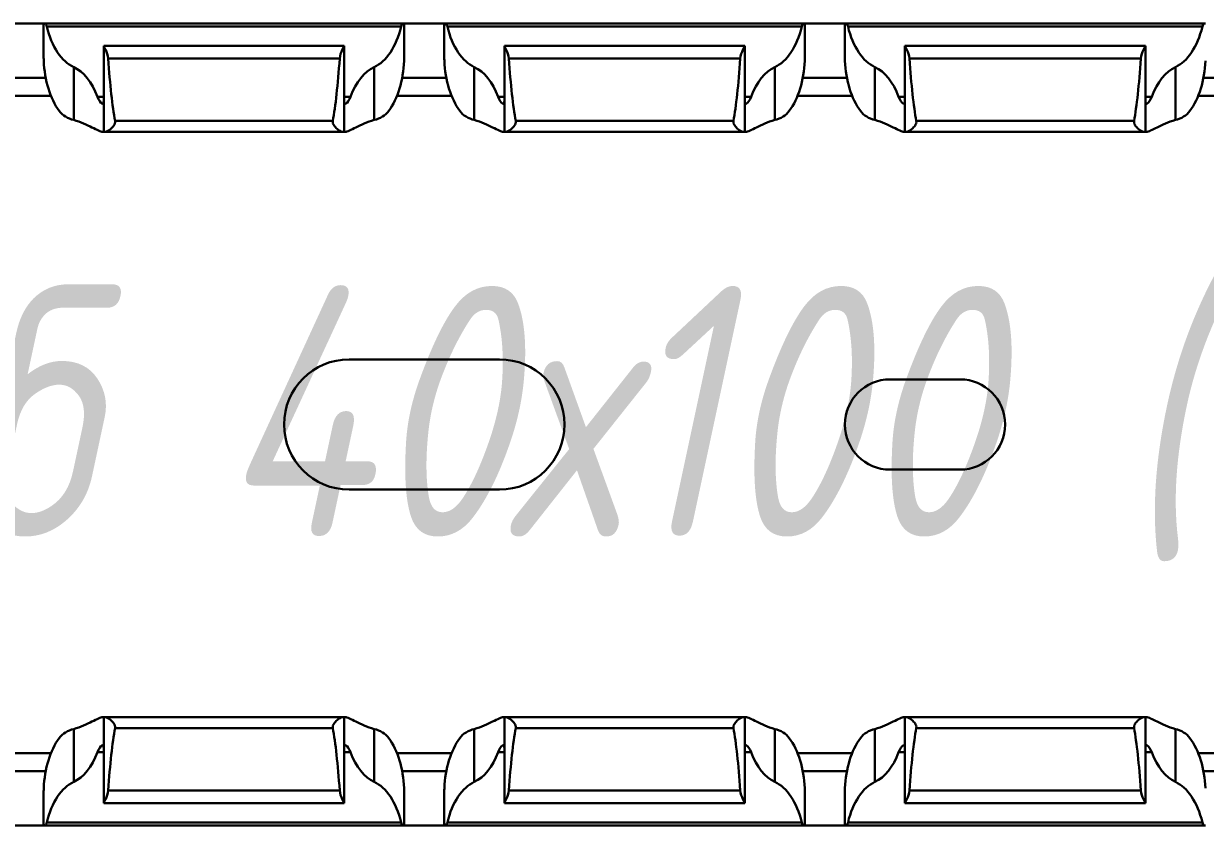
# Model space of a CAD drawing. Header units: millimetres. Extents: x -2573 to 2942, y -1220 to 2800.
# Drawn here: x 1500.4 to 1559.4, y 1288 to 1328 of the extents above; entities that cross this region are included whole.
import ezdxf

# ---------------------------------------------------------------- set-up
doc = ezdxf.new("R2010")
doc.units = ezdxf.units.MM
doc.styles.add('textstyle12', font='isocpeui.ttf', dxfattribs={"width": 0.8})

msp = doc.modelspace()

# ---------------------------------------------------------------- linework, layer by layer
at = {"linetype": 'Continuous', "lineweight": 30}
for p, q in [((1501.386, 1328), (1499.386, 1328)), ((1501.386, 1328), (1501.386, 1326.269)), ((1501.386, 1328), (1501.453, 1328)), ((1519.32, 1328), (1501.453, 1328)), ((1519.386, 1328), (1519.32, 1328)), ((1519.386, 1326.27), (1519.386, 1328)), ((1521.386, 1328), (1519.386, 1328)), ((1521.386, 1328), (1521.386, 1326.269)), ((1521.386, 1328), (1521.453, 1328)), ((1539.32, 1328), (1521.453, 1328)), ((1539.386, 1328), (1539.32, 1328)), ((1539.386, 1326.27), (1539.386, 1328)), ((1541.386, 1328), (1539.386, 1328)), ((1541.386, 1328), (1541.386, 1326.269)), ((1541.386, 1328), (1541.453, 1328)), ((1559.32, 1328), (1541.453, 1328)), ((1559.386, 1328), (1559.32, 1328)), ((1519.231, 1327.85), (1501.541, 1327.85)), ((1539.231, 1327.85), (1521.541, 1327.85)), ((1559.231, 1327.85), (1541.541, 1327.85)), ((1516.386, 1326.9), (1504.386, 1326.9)), ((1504.386, 1326.9), (1504.386, 1326.896)), ((1504.386, 1322.6), (1504.386, 1326.896)), ((1516.386, 1326.896), (1516.386, 1326.9)), ((1516.386, 1322.6), (1516.386, 1326.896)), ((1536.386, 1326.9), (1524.386, 1326.9)), ((1524.386, 1326.9), (1524.386, 1326.896)), ((1524.386, 1322.6), (1524.386, 1326.896)), ((1536.386, 1326.896), (1536.386, 1326.9)), ((1536.386, 1322.6), (1536.386, 1326.896)), ((1556.386, 1326.9), (1544.386, 1326.9)), ((1544.386, 1326.9), (1544.386, 1326.896)), ((1544.386, 1322.6), (1544.386, 1326.896)), ((1556.386, 1326.896), (1556.386, 1326.9)), ((1556.386, 1322.6), (1556.386, 1326.896)), ((1516.165, 1326.261), (1504.607, 1326.261)), ((1536.165, 1326.261), (1524.607, 1326.261)), ((1556.165, 1326.261), (1544.607, 1326.261)), ((1502.886, 1323.193), (1502.886, 1325.833)), ((1517.886, 1323.193), (1517.886, 1325.833)), ((1522.886, 1323.193), (1522.886, 1325.833)), ((1537.886, 1323.193), (1537.886, 1325.833)), ((1542.886, 1323.193), (1542.886, 1325.833)), ((1557.886, 1323.193), (1557.886, 1325.833)), ((1501.487, 1325.3), (1499.285, 1325.3)), ((1521.487, 1325.3), (1519.285, 1325.3)), ((1541.487, 1325.3), (1539.285, 1325.3)), ((1561.487, 1325.3), (1559.285, 1325.3)), ((1499.025, 1324.4), (1501.748, 1324.4)), ((1504.386, 1324.35), (1504.069, 1324.35)), ((1516.703, 1324.35), (1516.386, 1324.35)), ((1519.025, 1324.4), (1521.748, 1324.4)), ((1524.386, 1324.35), (1524.069, 1324.35)), ((1536.703, 1324.35), (1536.386, 1324.35)), ((1539.025, 1324.4), (1541.748, 1324.4)), ((1544.386, 1324.35), (1544.069, 1324.35)), ((1556.703, 1324.35), (1556.386, 1324.35)), ((1559.025, 1324.4), (1561.748, 1324.4)), ((1515.822, 1323.144), (1504.95, 1323.144)), ((1535.822, 1323.144), (1524.95, 1323.144)), ((1555.822, 1323.144), (1544.95, 1323.144)), ((1504.386, 1322.6), (1504.329, 1322.6)), ((1504.471, 1322.6), (1504.386, 1322.6)), ((1516.302, 1322.6), (1504.471, 1322.6)), ((1516.386, 1322.6), (1516.302, 1322.6)), ((1516.443, 1322.6), (1516.386, 1322.6)), ((1524.386, 1322.6), (1524.329, 1322.6)), ((1524.471, 1322.6), (1524.386, 1322.6)), ((1536.302, 1322.6), (1524.471, 1322.6)), ((1536.386, 1322.6), (1536.302, 1322.6)), ((1536.443, 1322.6), (1536.386, 1322.6)), ((1544.386, 1322.6), (1544.329, 1322.6)), ((1544.471, 1322.6), (1544.386, 1322.6)), ((1556.302, 1322.6), (1544.471, 1322.6)), ((1556.386, 1322.6), (1556.302, 1322.6)), ((1556.443, 1322.6), (1556.386, 1322.6)), ((1524.136, 1311.25), (1516.636, 1311.25)), ((1547.136, 1310.25), (1543.636, 1310.25)), ((1543.636, 1305.75), (1547.136, 1305.75)), ((1516.636, 1304.75), (1524.136, 1304.75)), ((1504.386, 1293.4), (1504.329, 1293.4)), ((1504.386, 1293.4), (1504.386, 1289.104)), ((1504.471, 1293.4), (1504.386, 1293.4)), ((1516.302, 1293.4), (1504.471, 1293.4)), ((1516.386, 1293.4), (1516.302, 1293.4)), ((1516.386, 1293.4), (1516.386, 1289.104)), ((1516.443, 1293.4), (1516.386, 1293.4)), ((1524.386, 1293.4), (1524.329, 1293.4)), ((1524.386, 1293.4), (1524.386, 1289.104)), ((1524.471, 1293.4), (1524.386, 1293.4)), ((1536.302, 1293.4), (1524.471, 1293.4)), ((1536.386, 1293.4), (1536.302, 1293.4)), ((1536.386, 1293.4), (1536.386, 1289.104)), ((1536.443, 1293.4), (1536.386, 1293.4)), ((1544.386, 1293.4), (1544.329, 1293.4)), ((1544.386, 1293.4), (1544.386, 1289.104)), ((1544.471, 1293.4), (1544.386, 1293.4)), ((1556.302, 1293.4), (1544.471, 1293.4)), ((1556.386, 1293.4), (1556.302, 1293.4)), ((1556.386, 1293.4), (1556.386, 1289.104)), ((1556.443, 1293.4), (1556.386, 1293.4)), ((1502.886, 1292.807), (1502.886, 1290.167)), ((1515.822, 1292.856), (1504.95, 1292.856)), ((1517.886, 1292.807), (1517.886, 1290.167)), ((1522.886, 1292.807), (1522.886, 1290.167)), ((1535.822, 1292.856), (1524.95, 1292.856)), ((1537.886, 1292.807), (1537.886, 1290.167)), ((1542.886, 1292.807), (1542.886, 1290.167)), ((1555.822, 1292.856), (1544.95, 1292.856)), ((1557.886, 1292.807), (1557.886, 1290.167)), ((1499.025, 1291.6), (1501.748, 1291.6)), ((1504.386, 1291.65), (1504.069, 1291.65)), ((1516.703, 1291.65), (1516.386, 1291.65)), ((1519.025, 1291.6), (1521.748, 1291.6)), ((1524.386, 1291.65), (1524.069, 1291.65)), ((1536.703, 1291.65), (1536.386, 1291.65)), ((1539.025, 1291.6), (1541.748, 1291.6)), ((1544.386, 1291.65), (1544.069, 1291.65)), ((1556.703, 1291.65), (1556.386, 1291.65)), ((1559.025, 1291.6), (1561.748, 1291.6)), ((1501.487, 1290.7), (1499.285, 1290.7)), ((1521.487, 1290.7), (1519.285, 1290.7)), ((1541.487, 1290.7), (1539.285, 1290.7)), ((1561.487, 1290.7), (1559.285, 1290.7)), ((1501.386, 1289.731), (1501.386, 1288)), ((1516.165, 1289.739), (1504.607, 1289.739)), ((1519.386, 1288), (1519.386, 1289.73)), ((1521.386, 1289.731), (1521.386, 1288)), ((1536.165, 1289.739), (1524.607, 1289.739)), ((1539.386, 1288), (1539.386, 1289.73)), ((1541.386, 1289.731), (1541.386, 1288)), ((1556.165, 1289.739), (1544.607, 1289.739)), ((1504.386, 1289.1), (1504.386, 1289.104)), ((1504.386, 1289.1), (1516.386, 1289.1)), ((1516.386, 1289.104), (1516.386, 1289.1)), ((1524.386, 1289.1), (1524.386, 1289.104)), ((1524.386, 1289.1), (1536.386, 1289.1)), ((1536.386, 1289.104), (1536.386, 1289.1)), ((1544.386, 1289.1), (1544.386, 1289.104)), ((1544.386, 1289.1), (1556.386, 1289.1)), ((1556.386, 1289.104), (1556.386, 1289.1)), ((1501.386, 1288), (1499.386, 1288)), ((1501.386, 1288), (1501.453, 1288)), ((1519.32, 1288), (1501.453, 1288)), ((1519.231, 1288.15), (1501.541, 1288.15)), ((1519.386, 1288), (1519.32, 1288)), ((1521.386, 1288), (1519.386, 1288)), ((1521.386, 1288), (1521.453, 1288)), ((1539.32, 1288), (1521.453, 1288)), ((1539.231, 1288.15), (1521.541, 1288.15)), ((1539.386, 1288), (1539.32, 1288)), ((1541.386, 1288), (1539.386, 1288)), ((1541.386, 1288), (1541.453, 1288)), ((1559.32, 1288), (1541.453, 1288)), ((1559.231, 1288.15), (1541.541, 1288.15)), ((1559.386, 1288), (1559.32, 1288))]:
    msp.add_line(p, q, dxfattribs=at)
for centre, radius, start, end in [((1516.636, 1308), 3.25, 90, 270), ((1524.136, 1308), 3.25, 270, 90), ((1543.636, 1308), 2.25, 90, 270), ((1547.136, 1308), 2.25, 270, 90)]:
    msp.add_arc(centre, radius, start, end, dxfattribs=at)
for centre, major_axis, ratio, start_param, end_param in [((1503.386, 1329.187), (0, 3.464), 0.57735, 1.96708, 2.888912), ((1517.386, 1329.187), (0, 3.464), 0.57735, 3.394273, 4.316105), ((1523.386, 1329.187), (0, 3.464), 0.57735, 1.96708, 2.888912), ((1537.386, 1329.187), (0, 3.464), 0.57735, 3.394273, 4.316105), ((1543.386, 1329.187), (0, 3.464), 0.57735, 1.96708, 2.888912), ((1557.386, 1329.187), (0, 3.464), 0.57735, 3.394273, 4.316105), ((1505.386, 1333.431), (0, 11.43), 0.087489, 2.248826, 2.690566), ((1515.386, 1333.431), (0, 11.43), 0.087489, 3.592619, 4.034359), ((1525.386, 1333.431), (0, 11.43), 0.087489, 2.248826, 2.690566), ((1535.386, 1333.431), (0, 11.43), 0.087489, 3.592619, 4.034359), ((1545.386, 1333.431), (0, 11.43), 0.087489, 2.248826, 2.690566), ((1555.386, 1333.431), (0, 11.43), 0.087489, 3.592619, 4.034359), ((1503.386, 1326.387), (0, 3.464), 0.57735, 1.6393, 2.48183), ((1502.386, 1322.479), (0, 3.464), 0.57735, 5.282988, 6.030505), ((1518.386, 1322.479), (0, 3.464), 0.57735, 0.25268, 1.000198), ((1517.386, 1326.387), (0, 3.464), 0.57735, 3.801355, 4.643885), ((1523.386, 1326.387), (0, 3.464), 0.57735, 1.6393, 2.48183), ((1522.386, 1322.479), (0, 3.464), 0.57735, 5.282988, 6.030505), ((1538.386, 1322.479), (0, 3.464), 0.57735, 0.25268, 1.000198), ((1537.386, 1326.387), (0, 3.464), 0.57735, 3.801355, 4.643885), ((1543.386, 1326.387), (0, 3.464), 0.57735, 1.6393, 2.48183), ((1542.386, 1322.479), (0, 3.464), 0.57735, 5.282988, 6.030505), ((1558.386, 1322.479), (0, 3.464), 0.57735, 0.25268, 1.000198), ((1557.386, 1326.387), (0, 3.464), 0.57735, 3.801355, 4.643885), ((1505.386, 1282.569), (0, 11.43), 0.087489, 0.451027, 0.892766), ((1515.386, 1282.569), (0, 11.43), 0.087489, 5.390419, 5.832158), ((1525.386, 1282.569), (0, 11.43), 0.087489, 0.451027, 0.892766), ((1535.386, 1282.569), (0, 11.43), 0.087489, 5.390419, 5.832158), ((1545.386, 1282.569), (0, 11.43), 0.087489, 0.451027, 0.892766), ((1555.386, 1282.569), (0, 11.43), 0.087489, 5.390419, 5.832158), ((1503.386, 1289.613), (0, 3.464), 0.57735, 0.659763, 1.502293), ((1517.386, 1289.613), (0, 3.464), 0.57735, 4.780893, 5.623423), ((1523.386, 1289.613), (0, 3.464), 0.57735, 0.659763, 1.502293), ((1537.386, 1289.613), (0, 3.464), 0.57735, 4.780893, 5.623423), ((1543.386, 1289.613), (0, 3.464), 0.57735, 0.659763, 1.502293), ((1557.386, 1289.613), (0, 3.464), 0.57735, 4.780893, 5.623423), ((1502.386, 1293.521), (0, 3.464), 0.57735, 3.394273, 4.14179), ((1518.386, 1293.521), (0, 3.464), 0.57735, 2.141395, 2.888912), ((1522.386, 1293.521), (0, 3.464), 0.57735, 3.394273, 4.14179), ((1538.386, 1293.521), (0, 3.464), 0.57735, 2.141395, 2.888912), ((1542.386, 1293.521), (0, 3.464), 0.57735, 3.394273, 4.14179), ((1558.386, 1293.521), (0, 3.464), 0.57735, 2.141395, 2.888912), ((1503.386, 1286.813), (0, 3.464), 0.57735, 0.25268, 1.174513), ((1517.386, 1286.813), (0, 3.464), 0.57735, 5.108673, 6.030505), ((1523.386, 1286.813), (0, 3.464), 0.57735, 0.25268, 1.174513), ((1537.386, 1286.813), (0, 3.464), 0.57735, 5.108673, 6.030505), ((1543.386, 1286.813), (0, 3.464), 0.57735, 0.25268, 1.174513), ((1557.386, 1286.813), (0, 3.464), 0.57735, 5.108673, 6.030505)]:
    msp.add_ellipse(centre, major_axis=major_axis, ratio=ratio, start_param=start_param, end_param=end_param, dxfattribs=at)
for points, knots in [([(1501.453, 1328), (1501.467, 1328), (1501.483, 1327.986), (1501.515, 1327.934), (1501.53, 1327.897), (1501.541, 1327.85)], [0, 0, 0, 0, 0.5, 0.5, 1, 1, 1, 1]), ([(1519.231, 1327.85), (1519.242, 1327.896), (1519.258, 1327.934), (1519.289, 1327.986), (1519.306, 1328), (1519.32, 1328)], [0, 0, 0, 0, 0.5, 0.5, 1, 1, 1, 1]), ([(1521.453, 1328), (1521.467, 1328), (1521.483, 1327.986), (1521.515, 1327.934), (1521.53, 1327.897), (1521.541, 1327.85)], [0, 0, 0, 0, 0.5, 0.5, 1, 1, 1, 1]), ([(1539.231, 1327.85), (1539.242, 1327.896), (1539.258, 1327.934), (1539.289, 1327.986), (1539.306, 1328), (1539.32, 1328)], [0, 0, 0, 0, 0.5, 0.5, 1, 1, 1, 1]), ([(1541.453, 1328), (1541.467, 1328), (1541.483, 1327.986), (1541.515, 1327.934), (1541.53, 1327.897), (1541.541, 1327.85)], [0, 0, 0, 0, 0.5, 0.5, 1, 1, 1, 1]), ([(1559.231, 1327.85), (1559.242, 1327.896), (1559.258, 1327.934), (1559.289, 1327.986), (1559.306, 1328), (1559.32, 1328)], [0, 0, 0, 0, 0.5, 0.5, 1, 1, 1, 1]), ([(1504.386, 1326.896), (1504.386, 1326.888), (1504.397, 1326.865), (1504.432, 1326.794), (1504.457, 1326.746), (1504.536, 1326.577), (1504.596, 1326.428), (1504.607, 1326.261)], [0, 0, 0, 0, 0.25, 0.25, 0.5, 0.5, 1, 1, 1, 1]), ([(1516.165, 1326.261), (1516.177, 1326.427), (1516.237, 1326.578), (1516.315, 1326.746), (1516.34, 1326.794), (1516.376, 1326.865), (1516.386, 1326.888), (1516.386, 1326.896)], [0, 0, 0, 0, 0.5, 0.5, 0.75, 0.75, 1, 1, 1, 1]), ([(1524.386, 1326.896), (1524.386, 1326.888), (1524.397, 1326.865), (1524.432, 1326.794), (1524.457, 1326.746), (1524.536, 1326.577), (1524.596, 1326.428), (1524.607, 1326.261)], [0, 0, 0, 0, 0.25, 0.25, 0.5, 0.5, 1, 1, 1, 1]), ([(1536.165, 1326.261), (1536.177, 1326.427), (1536.237, 1326.578), (1536.315, 1326.746), (1536.34, 1326.794), (1536.376, 1326.865), (1536.386, 1326.888), (1536.386, 1326.896)], [0, 0, 0, 0, 0.5, 0.5, 0.75, 0.75, 1, 1, 1, 1]), ([(1544.386, 1326.896), (1544.386, 1326.888), (1544.397, 1326.865), (1544.432, 1326.794), (1544.457, 1326.746), (1544.536, 1326.577), (1544.596, 1326.428), (1544.607, 1326.261)], [0, 0, 0, 0, 0.25, 0.25, 0.5, 0.5, 1, 1, 1, 1]), ([(1556.165, 1326.261), (1556.177, 1326.427), (1556.237, 1326.578), (1556.315, 1326.746), (1556.34, 1326.794), (1556.376, 1326.865), (1556.386, 1326.888), (1556.386, 1326.896)], [0, 0, 0, 0, 0.5, 0.5, 0.75, 0.75, 1, 1, 1, 1]), ([(1501.391, 1326.15), (1501.391, 1326.162), (1501.389, 1326.202), (1501.386, 1326.248), (1501.387, 1326.264), (1501.387, 1326.269)], [0, 0, 0, 0, 0.232474, 0.777062, 1, 1, 1, 1]), ([(1519.386, 1326.27), (1519.386, 1326.26), (1519.386, 1326.235), (1519.383, 1326.186), (1519.382, 1326.154), (1519.382, 1326.15)], [0, 0, 0, 0, 0.388498, 0.929493, 1, 1, 1, 1]), ([(1521.391, 1326.15), (1521.39, 1326.162), (1521.389, 1326.202), (1521.386, 1326.248), (1521.387, 1326.264), (1521.387, 1326.269)], [0, 0, 0, 0, 0.232473, 0.777061, 1, 1, 1, 1]), ([(1539.386, 1326.27), (1539.386, 1326.26), (1539.386, 1326.235), (1539.383, 1326.186), (1539.382, 1326.154), (1539.382, 1326.15)], [0, 0, 0, 0, 0.388497, 0.929494, 1, 1, 1, 1]), ([(1541.391, 1326.15), (1541.391, 1326.162), (1541.389, 1326.202), (1541.386, 1326.248), (1541.387, 1326.264), (1541.387, 1326.269)], [0, 0, 0, 0, 0.232473, 0.777062, 1, 1, 1, 1]), ([(1504.069, 1324.35), (1504.136, 1324.171), (1504.232, 1324.046), (1504.328, 1323.993), (1504.352, 1323.998), (1504.381, 1324.057), (1504.386, 1324.111), (1504.386, 1324.185)], [0, 0, 0, 0, 0.5, 0.5, 0.75, 0.75, 1, 1, 1, 1]), ([(1516.386, 1324.185), (1516.386, 1324.111), (1516.391, 1324.057), (1516.421, 1323.998), (1516.445, 1323.993), (1516.541, 1324.047), (1516.637, 1324.172), (1516.703, 1324.35)], [0, 0, 0, 0, 0.25, 0.25, 0.5, 0.5, 1, 1, 1, 1]), ([(1524.069, 1324.35), (1524.136, 1324.171), (1524.232, 1324.046), (1524.328, 1323.993), (1524.352, 1323.998), (1524.381, 1324.057), (1524.386, 1324.111), (1524.386, 1324.185)], [0, 0, 0, 0, 0.5, 0.5, 0.75, 0.75, 1, 1, 1, 1]), ([(1536.386, 1324.185), (1536.386, 1324.111), (1536.391, 1324.057), (1536.421, 1323.998), (1536.445, 1323.993), (1536.541, 1324.047), (1536.637, 1324.172), (1536.703, 1324.35)], [0, 0, 0, 0, 0.25, 0.25, 0.5, 0.5, 1, 1, 1, 1]), ([(1544.069, 1324.35), (1544.136, 1324.171), (1544.232, 1324.046), (1544.328, 1323.993), (1544.352, 1323.998), (1544.381, 1324.057), (1544.386, 1324.111), (1544.386, 1324.185)], [0, 0, 0, 0, 0.5, 0.5, 0.75, 0.75, 1, 1, 1, 1]), ([(1556.386, 1324.185), (1556.386, 1324.111), (1556.391, 1324.057), (1556.421, 1323.998), (1556.445, 1323.993), (1556.541, 1324.047), (1556.637, 1324.172), (1556.703, 1324.35)], [0, 0, 0, 0, 0.25, 0.25, 0.5, 0.5, 1, 1, 1, 1]), ([(1502.886, 1323.193), (1502.738, 1323.23), (1502.598, 1323.286), (1502.352, 1323.438), (1502.246, 1323.535), (1502.16, 1323.65)], [0, 0, 0, 0, 0.5, 0.5, 1, 1, 1, 1]), ([(1518.612, 1323.65), (1518.527, 1323.535), (1518.421, 1323.438), (1518.175, 1323.286), (1518.035, 1323.23), (1517.886, 1323.193)], [0, 0, 0, 0, 0.5, 0.5, 1, 1, 1, 1]), ([(1522.886, 1323.193), (1522.738, 1323.23), (1522.598, 1323.286), (1522.352, 1323.438), (1522.246, 1323.535), (1522.16, 1323.65)], [0, 0, 0, 0, 0.5, 0.5, 1, 1, 1, 1]), ([(1538.612, 1323.65), (1538.527, 1323.535), (1538.421, 1323.438), (1538.175, 1323.286), (1538.035, 1323.23), (1537.886, 1323.193)], [0, 0, 0, 0, 0.5, 0.5, 1, 1, 1, 1]), ([(1542.886, 1323.193), (1542.738, 1323.23), (1542.598, 1323.286), (1542.352, 1323.438), (1542.246, 1323.535), (1542.16, 1323.65)], [0, 0, 0, 0, 0.5, 0.5, 1, 1, 1, 1]), ([(1558.612, 1323.65), (1558.527, 1323.535), (1558.421, 1323.438), (1558.175, 1323.286), (1558.035, 1323.23), (1557.886, 1323.193)], [0, 0, 0, 0, 0.5, 0.5, 1, 1, 1, 1]), ([(1504.329, 1322.6), (1504.307, 1322.6), (1504.278, 1322.606), (1504.209, 1322.628), (1504.169, 1322.644), (1504.033, 1322.705), (1503.923, 1322.761), (1503.671, 1322.887), (1503.532, 1322.956), (1503.228, 1323.087), (1503.062, 1323.149), (1502.886, 1323.193)], [0, 0, 0, 0, 0.125, 0.125, 0.25, 0.25, 0.5, 0.5, 0.75, 0.75, 1, 1, 1, 1]), ([(1504.95, 1323.144), (1504.958, 1323.104), (1504.954, 1323.062), (1504.93, 1322.984), (1504.91, 1322.949), (1504.844, 1322.853), (1504.792, 1322.8), (1504.689, 1322.709), (1504.638, 1322.671), (1504.545, 1322.617), (1504.503, 1322.6), (1504.471, 1322.6)], [0, 0, 0, 0, 0.125, 0.125, 0.25, 0.25, 0.5, 0.5, 0.75, 0.75, 1, 1, 1, 1]), ([(1516.302, 1322.6), (1516.269, 1322.6), (1516.227, 1322.617), (1516.135, 1322.671), (1516.083, 1322.709), (1515.981, 1322.8), (1515.928, 1322.853), (1515.862, 1322.949), (1515.843, 1322.984), (1515.818, 1323.061), (1515.815, 1323.104), (1515.822, 1323.144)], [0, 0, 0, 0, 0.25, 0.25, 0.5, 0.5, 0.75, 0.75, 0.875, 0.875, 1, 1, 1, 1]), ([(1517.886, 1323.193), (1517.709, 1323.149), (1517.544, 1323.086), (1517.241, 1322.956), (1517.1, 1322.886), (1516.851, 1322.761), (1516.739, 1322.705), (1516.604, 1322.644), (1516.564, 1322.628), (1516.494, 1322.606), (1516.465, 1322.6), (1516.443, 1322.6)], [0, 0, 0, 0, 0.25, 0.25, 0.5, 0.5, 0.75, 0.75, 0.875, 0.875, 1, 1, 1, 1]), ([(1524.329, 1322.6), (1524.307, 1322.6), (1524.278, 1322.606), (1524.209, 1322.628), (1524.169, 1322.644), (1524.033, 1322.705), (1523.923, 1322.761), (1523.671, 1322.887), (1523.532, 1322.956), (1523.228, 1323.087), (1523.062, 1323.149), (1522.886, 1323.193)], [0, 0, 0, 0, 0.125, 0.125, 0.25, 0.25, 0.5, 0.5, 0.75, 0.75, 1, 1, 1, 1]), ([(1524.95, 1323.144), (1524.958, 1323.104), (1524.954, 1323.062), (1524.93, 1322.984), (1524.91, 1322.949), (1524.844, 1322.853), (1524.792, 1322.8), (1524.689, 1322.709), (1524.638, 1322.671), (1524.545, 1322.617), (1524.503, 1322.6), (1524.471, 1322.6)], [0, 0, 0, 0, 0.125, 0.125, 0.25, 0.25, 0.5, 0.5, 0.75, 0.75, 1, 1, 1, 1]), ([(1536.302, 1322.6), (1536.269, 1322.6), (1536.227, 1322.617), (1536.135, 1322.671), (1536.083, 1322.709), (1535.981, 1322.8), (1535.928, 1322.853), (1535.862, 1322.949), (1535.843, 1322.984), (1535.818, 1323.061), (1535.815, 1323.104), (1535.822, 1323.144)], [0, 0, 0, 0, 0.25, 0.25, 0.5, 0.5, 0.75, 0.75, 0.875, 0.875, 1, 1, 1, 1]), ([(1537.886, 1323.193), (1537.709, 1323.149), (1537.544, 1323.086), (1537.241, 1322.956), (1537.1, 1322.886), (1536.851, 1322.761), (1536.739, 1322.705), (1536.604, 1322.644), (1536.564, 1322.628), (1536.494, 1322.606), (1536.465, 1322.6), (1536.443, 1322.6)], [0, 0, 0, 0, 0.25, 0.25, 0.5, 0.5, 0.75, 0.75, 0.875, 0.875, 1, 1, 1, 1]), ([(1544.329, 1322.6), (1544.307, 1322.6), (1544.278, 1322.606), (1544.209, 1322.628), (1544.169, 1322.644), (1544.033, 1322.705), (1543.923, 1322.761), (1543.671, 1322.887), (1543.532, 1322.956), (1543.228, 1323.087), (1543.062, 1323.149), (1542.886, 1323.193)], [0, 0, 0, 0, 0.125, 0.125, 0.25, 0.25, 0.5, 0.5, 0.75, 0.75, 1, 1, 1, 1]), ([(1544.95, 1323.144), (1544.958, 1323.104), (1544.954, 1323.062), (1544.93, 1322.984), (1544.91, 1322.949), (1544.844, 1322.853), (1544.792, 1322.8), (1544.689, 1322.709), (1544.638, 1322.671), (1544.545, 1322.617), (1544.503, 1322.6), (1544.471, 1322.6)], [0, 0, 0, 0, 0.125, 0.125, 0.25, 0.25, 0.5, 0.5, 0.75, 0.75, 1, 1, 1, 1]), ([(1556.302, 1322.6), (1556.269, 1322.6), (1556.227, 1322.617), (1556.135, 1322.671), (1556.083, 1322.709), (1555.981, 1322.8), (1555.928, 1322.853), (1555.862, 1322.949), (1555.843, 1322.984), (1555.818, 1323.061), (1555.815, 1323.104), (1555.822, 1323.144)], [0, 0, 0, 0, 0.25, 0.25, 0.5, 0.5, 0.75, 0.75, 0.875, 0.875, 1, 1, 1, 1]), ([(1557.886, 1323.193), (1557.709, 1323.149), (1557.544, 1323.086), (1557.241, 1322.956), (1557.1, 1322.886), (1556.851, 1322.761), (1556.739, 1322.705), (1556.604, 1322.644), (1556.564, 1322.628), (1556.494, 1322.606), (1556.465, 1322.6), (1556.443, 1322.6)], [0, 0, 0, 0, 0.25, 0.25, 0.5, 0.5, 0.75, 0.75, 0.875, 0.875, 1, 1, 1, 1]), ([(1504.329, 1293.4), (1504.307, 1293.4), (1504.278, 1293.394), (1504.209, 1293.372), (1504.169, 1293.356), (1504.033, 1293.295), (1503.923, 1293.239), (1503.671, 1293.113), (1503.532, 1293.044), (1503.228, 1292.913), (1503.062, 1292.851), (1502.886, 1292.807)], [0, 0, 0, 0, 0.125, 0.125, 0.25, 0.25, 0.5, 0.5, 0.75, 0.75, 1, 1, 1, 1]), ([(1504.95, 1292.856), (1504.958, 1292.896), (1504.954, 1292.938), (1504.93, 1293.016), (1504.91, 1293.051), (1504.844, 1293.147), (1504.792, 1293.2), (1504.689, 1293.291), (1504.638, 1293.329), (1504.545, 1293.383), (1504.503, 1293.4), (1504.471, 1293.4)], [0, 0, 0, 0, 0.125, 0.125, 0.25, 0.25, 0.5, 0.5, 0.75, 0.75, 1, 1, 1, 1]), ([(1516.302, 1293.4), (1516.269, 1293.4), (1516.227, 1293.383), (1516.135, 1293.329), (1516.083, 1293.291), (1515.981, 1293.2), (1515.928, 1293.147), (1515.862, 1293.051), (1515.843, 1293.016), (1515.818, 1292.939), (1515.815, 1292.896), (1515.822, 1292.856)], [0, 0, 0, 0, 0.25, 0.25, 0.5, 0.5, 0.75, 0.75, 0.875, 0.875, 1, 1, 1, 1]), ([(1517.886, 1292.807), (1517.709, 1292.851), (1517.544, 1292.914), (1517.241, 1293.044), (1517.1, 1293.114), (1516.851, 1293.239), (1516.739, 1293.295), (1516.604, 1293.356), (1516.564, 1293.372), (1516.494, 1293.394), (1516.465, 1293.4), (1516.443, 1293.4)], [0, 0, 0, 0, 0.25, 0.25, 0.5, 0.5, 0.75, 0.75, 0.875, 0.875, 1, 1, 1, 1]), ([(1524.329, 1293.4), (1524.307, 1293.4), (1524.278, 1293.394), (1524.209, 1293.372), (1524.169, 1293.356), (1524.033, 1293.295), (1523.923, 1293.239), (1523.671, 1293.113), (1523.532, 1293.044), (1523.228, 1292.913), (1523.062, 1292.851), (1522.886, 1292.807)], [0, 0, 0, 0, 0.125, 0.125, 0.25, 0.25, 0.5, 0.5, 0.75, 0.75, 1, 1, 1, 1]), ([(1524.95, 1292.856), (1524.958, 1292.896), (1524.954, 1292.938), (1524.93, 1293.016), (1524.91, 1293.051), (1524.844, 1293.147), (1524.792, 1293.2), (1524.689, 1293.291), (1524.638, 1293.329), (1524.545, 1293.383), (1524.503, 1293.4), (1524.471, 1293.4)], [0, 0, 0, 0, 0.125, 0.125, 0.25, 0.25, 0.5, 0.5, 0.75, 0.75, 1, 1, 1, 1]), ([(1536.302, 1293.4), (1536.269, 1293.4), (1536.227, 1293.383), (1536.135, 1293.329), (1536.083, 1293.291), (1535.981, 1293.2), (1535.928, 1293.147), (1535.862, 1293.051), (1535.843, 1293.016), (1535.818, 1292.939), (1535.815, 1292.896), (1535.822, 1292.856)], [0, 0, 0, 0, 0.25, 0.25, 0.5, 0.5, 0.75, 0.75, 0.875, 0.875, 1, 1, 1, 1]), ([(1537.886, 1292.807), (1537.709, 1292.851), (1537.544, 1292.914), (1537.241, 1293.044), (1537.1, 1293.114), (1536.851, 1293.239), (1536.739, 1293.295), (1536.604, 1293.356), (1536.564, 1293.372), (1536.494, 1293.394), (1536.465, 1293.4), (1536.443, 1293.4)], [0, 0, 0, 0, 0.25, 0.25, 0.5, 0.5, 0.75, 0.75, 0.875, 0.875, 1, 1, 1, 1]), ([(1544.329, 1293.4), (1544.307, 1293.4), (1544.278, 1293.394), (1544.209, 1293.372), (1544.169, 1293.356), (1544.033, 1293.295), (1543.923, 1293.239), (1543.671, 1293.113), (1543.532, 1293.044), (1543.228, 1292.913), (1543.062, 1292.851), (1542.886, 1292.807)], [0, 0, 0, 0, 0.125, 0.125, 0.25, 0.25, 0.5, 0.5, 0.75, 0.75, 1, 1, 1, 1]), ([(1544.95, 1292.856), (1544.958, 1292.896), (1544.954, 1292.938), (1544.93, 1293.016), (1544.91, 1293.051), (1544.844, 1293.147), (1544.792, 1293.2), (1544.689, 1293.291), (1544.638, 1293.329), (1544.545, 1293.383), (1544.503, 1293.4), (1544.471, 1293.4)], [0, 0, 0, 0, 0.125, 0.125, 0.25, 0.25, 0.5, 0.5, 0.75, 0.75, 1, 1, 1, 1]), ([(1556.302, 1293.4), (1556.269, 1293.4), (1556.227, 1293.383), (1556.135, 1293.329), (1556.083, 1293.291), (1555.981, 1293.2), (1555.928, 1293.147), (1555.862, 1293.051), (1555.843, 1293.016), (1555.818, 1292.939), (1555.815, 1292.896), (1555.822, 1292.856)], [0, 0, 0, 0, 0.25, 0.25, 0.5, 0.5, 0.75, 0.75, 0.875, 0.875, 1, 1, 1, 1]), ([(1557.886, 1292.807), (1557.709, 1292.851), (1557.544, 1292.914), (1557.241, 1293.044), (1557.1, 1293.114), (1556.851, 1293.239), (1556.739, 1293.295), (1556.604, 1293.356), (1556.564, 1293.372), (1556.494, 1293.394), (1556.465, 1293.4), (1556.443, 1293.4)], [0, 0, 0, 0, 0.25, 0.25, 0.5, 0.5, 0.75, 0.75, 0.875, 0.875, 1, 1, 1, 1]), ([(1502.886, 1292.807), (1502.738, 1292.77), (1502.598, 1292.714), (1502.352, 1292.562), (1502.246, 1292.465), (1502.16, 1292.35)], [0, 0, 0, 0, 0.5, 0.5, 1, 1, 1, 1]), ([(1518.612, 1292.35), (1518.527, 1292.465), (1518.421, 1292.562), (1518.175, 1292.714), (1518.035, 1292.77), (1517.886, 1292.807)], [0, 0, 0, 0, 0.5, 0.5, 1, 1, 1, 1]), ([(1522.886, 1292.807), (1522.738, 1292.77), (1522.598, 1292.714), (1522.352, 1292.562), (1522.246, 1292.465), (1522.16, 1292.35)], [0, 0, 0, 0, 0.5, 0.5, 1, 1, 1, 1]), ([(1538.612, 1292.35), (1538.527, 1292.465), (1538.421, 1292.562), (1538.175, 1292.714), (1538.035, 1292.77), (1537.886, 1292.807)], [0, 0, 0, 0, 0.5, 0.5, 1, 1, 1, 1]), ([(1542.886, 1292.807), (1542.738, 1292.77), (1542.598, 1292.714), (1542.352, 1292.562), (1542.246, 1292.465), (1542.16, 1292.35)], [0, 0, 0, 0, 0.5, 0.5, 1, 1, 1, 1]), ([(1558.612, 1292.35), (1558.527, 1292.465), (1558.421, 1292.562), (1558.175, 1292.714), (1558.035, 1292.77), (1557.886, 1292.807)], [0, 0, 0, 0, 0.5, 0.5, 1, 1, 1, 1]), ([(1504.069, 1291.65), (1504.136, 1291.829), (1504.232, 1291.954), (1504.328, 1292.007), (1504.352, 1292.002), (1504.381, 1291.943), (1504.386, 1291.889), (1504.386, 1291.815)], [0, 0, 0, 0, 0.5, 0.5, 0.75, 0.75, 1, 1, 1, 1]), ([(1516.386, 1291.815), (1516.386, 1291.889), (1516.391, 1291.943), (1516.421, 1292.002), (1516.445, 1292.007), (1516.541, 1291.953), (1516.637, 1291.828), (1516.703, 1291.65)], [0, 0, 0, 0, 0.25, 0.25, 0.5, 0.5, 1, 1, 1, 1]), ([(1524.069, 1291.65), (1524.136, 1291.829), (1524.232, 1291.954), (1524.328, 1292.007), (1524.352, 1292.002), (1524.381, 1291.943), (1524.386, 1291.889), (1524.386, 1291.815)], [0, 0, 0, 0, 0.5, 0.5, 0.75, 0.75, 1, 1, 1, 1]), ([(1536.386, 1291.815), (1536.386, 1291.889), (1536.391, 1291.943), (1536.421, 1292.002), (1536.445, 1292.007), (1536.541, 1291.953), (1536.637, 1291.828), (1536.703, 1291.65)], [0, 0, 0, 0, 0.25, 0.25, 0.5, 0.5, 1, 1, 1, 1]), ([(1544.069, 1291.65), (1544.136, 1291.829), (1544.232, 1291.954), (1544.328, 1292.007), (1544.352, 1292.002), (1544.381, 1291.943), (1544.386, 1291.889), (1544.386, 1291.815)], [0, 0, 0, 0, 0.5, 0.5, 0.75, 0.75, 1, 1, 1, 1]), ([(1556.386, 1291.815), (1556.386, 1291.889), (1556.391, 1291.943), (1556.421, 1292.002), (1556.445, 1292.007), (1556.541, 1291.953), (1556.637, 1291.828), (1556.703, 1291.65)], [0, 0, 0, 0, 0.25, 0.25, 0.5, 0.5, 1, 1, 1, 1]), ([(1501.391, 1289.85), (1501.391, 1289.838), (1501.389, 1289.798), (1501.386, 1289.752), (1501.387, 1289.736), (1501.387, 1289.731)], [0, 0, 0, 0, 0.232474, 0.777062, 1, 1, 1, 1]), ([(1504.386, 1289.104), (1504.386, 1289.112), (1504.397, 1289.135), (1504.432, 1289.206), (1504.457, 1289.254), (1504.536, 1289.423), (1504.596, 1289.572), (1504.607, 1289.739)], [0, 0, 0, 0, 0.25, 0.25, 0.5, 0.5, 1, 1, 1, 1]), ([(1516.165, 1289.739), (1516.177, 1289.573), (1516.237, 1289.422), (1516.315, 1289.254), (1516.34, 1289.206), (1516.376, 1289.135), (1516.386, 1289.112), (1516.386, 1289.104)], [0, 0, 0, 0, 0.5, 0.5, 0.75, 0.75, 1, 1, 1, 1]), ([(1519.386, 1289.73), (1519.386, 1289.74), (1519.386, 1289.765), (1519.383, 1289.814), (1519.382, 1289.846), (1519.382, 1289.85)], [0, 0, 0, 0, 0.388498, 0.929493, 1, 1, 1, 1]), ([(1521.391, 1289.85), (1521.39, 1289.838), (1521.389, 1289.798), (1521.386, 1289.752), (1521.387, 1289.736), (1521.387, 1289.731)], [0, 0, 0, 0, 0.232473, 0.777061, 1, 1, 1, 1]), ([(1524.386, 1289.104), (1524.386, 1289.112), (1524.397, 1289.135), (1524.432, 1289.206), (1524.457, 1289.254), (1524.536, 1289.423), (1524.596, 1289.572), (1524.607, 1289.739)], [0, 0, 0, 0, 0.25, 0.25, 0.5, 0.5, 1, 1, 1, 1]), ([(1536.165, 1289.739), (1536.177, 1289.573), (1536.237, 1289.422), (1536.315, 1289.254), (1536.34, 1289.206), (1536.376, 1289.135), (1536.386, 1289.112), (1536.386, 1289.104)], [0, 0, 0, 0, 0.5, 0.5, 0.75, 0.75, 1, 1, 1, 1]), ([(1539.386, 1289.73), (1539.386, 1289.74), (1539.386, 1289.765), (1539.383, 1289.814), (1539.382, 1289.846), (1539.382, 1289.85)], [0, 0, 0, 0, 0.388497, 0.929494, 1, 1, 1, 1]), ([(1541.391, 1289.85), (1541.391, 1289.838), (1541.389, 1289.798), (1541.386, 1289.752), (1541.387, 1289.736), (1541.387, 1289.731)], [0, 0, 0, 0, 0.232473, 0.777062, 1, 1, 1, 1]), ([(1544.386, 1289.104), (1544.386, 1289.112), (1544.397, 1289.135), (1544.432, 1289.206), (1544.457, 1289.254), (1544.536, 1289.423), (1544.596, 1289.572), (1544.607, 1289.739)], [0, 0, 0, 0, 0.25, 0.25, 0.5, 0.5, 1, 1, 1, 1]), ([(1556.165, 1289.739), (1556.177, 1289.573), (1556.237, 1289.422), (1556.315, 1289.254), (1556.34, 1289.206), (1556.376, 1289.135), (1556.386, 1289.112), (1556.386, 1289.104)], [0, 0, 0, 0, 0.5, 0.5, 0.75, 0.75, 1, 1, 1, 1]), ([(1501.453, 1288), (1501.467, 1288), (1501.483, 1288.014), (1501.515, 1288.066), (1501.53, 1288.103), (1501.541, 1288.15)], [0, 0, 0, 0, 0.5, 0.5, 1, 1, 1, 1]), ([(1519.231, 1288.15), (1519.242, 1288.104), (1519.258, 1288.066), (1519.289, 1288.014), (1519.306, 1288), (1519.32, 1288)], [0, 0, 0, 0, 0.5, 0.5, 1, 1, 1, 1]), ([(1521.453, 1288), (1521.467, 1288), (1521.483, 1288.014), (1521.515, 1288.066), (1521.53, 1288.103), (1521.541, 1288.15)], [0, 0, 0, 0, 0.5, 0.5, 1, 1, 1, 1]), ([(1539.231, 1288.15), (1539.242, 1288.104), (1539.258, 1288.066), (1539.289, 1288.014), (1539.306, 1288), (1539.32, 1288)], [0, 0, 0, 0, 0.5, 0.5, 1, 1, 1, 1]), ([(1541.453, 1288), (1541.467, 1288), (1541.483, 1288.014), (1541.515, 1288.066), (1541.53, 1288.103), (1541.541, 1288.15)], [0, 0, 0, 0, 0.5, 0.5, 1, 1, 1, 1]), ([(1559.231, 1288.15), (1559.242, 1288.104), (1559.258, 1288.066), (1559.289, 1288.014), (1559.306, 1288), (1559.32, 1288)], [0, 0, 0, 0, 0.5, 0.5, 1, 1, 1, 1])]:
    msp.add_open_spline(points, degree=3, knots=knots, dxfattribs=at)

# ---------------------------------------------------------------- texts
at = {"color": 1, "lineweight": 40, "style": 'textstyle12', "width": 0.8}
msp.add_text('короб 40х100 (00161RL)', height=12.5, dxfattribs=at).set_placement((1470.57, 1302.412))

doc.saveas('drawing.dxf')
